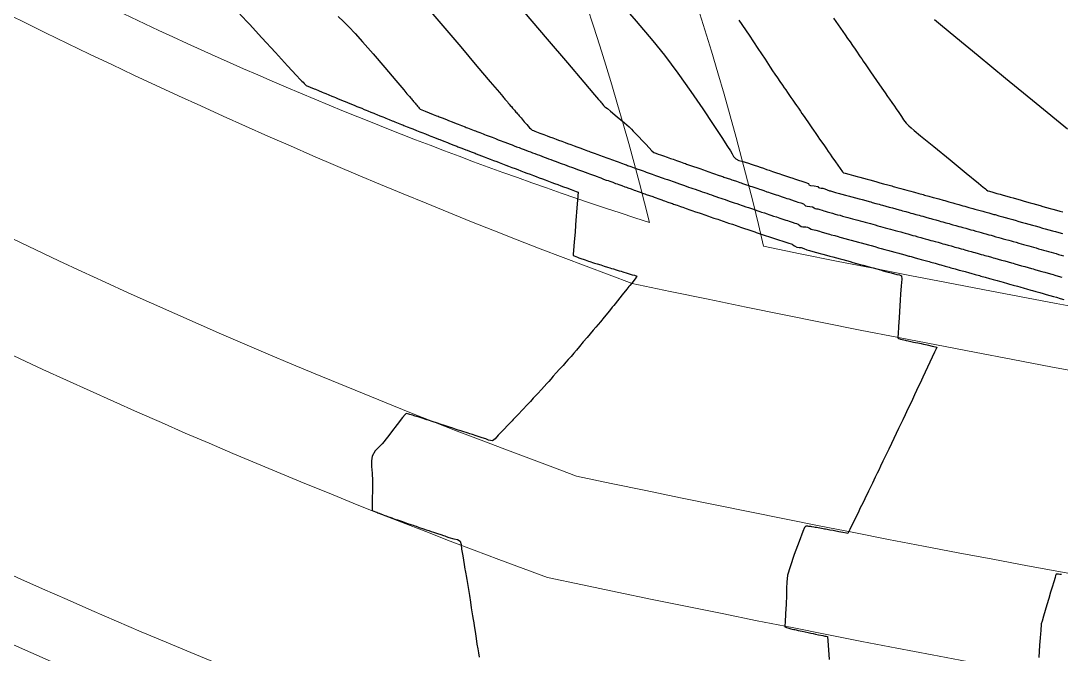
# Model space of a CAD drawing. Header units: millimetres. Extents: x 340454 to 342791, y 6993867 to 6995092.
# Drawn here: x 341293.24 to 341342.68, y 6994434.38 to 6994464.47 of the extents above; entities that cross this region are included whole.
import ezdxf

# ---------------------------------------------------------------- set-up
doc = ezdxf.new("R2010")
doc.units = ezdxf.units.MM
doc.header["$LTSCALE"] = 10
for name, color, linetype in [('T-HM-CURVA_INTERMEDIARIA', 45, 'Continuous'), ('T-HM-CURVA_MESTRA', 20, 'Continuous'), ('URB-Calçadas', 2, 'Continuous'), ('URB-Quadras', 3, 'Continuous')]:
    doc.layers.add(name, color=color, linetype=linetype)

msp = doc.modelspace()

# ---------------------------------------------------------------- linework, layer by layer
at = {"layer": 'T-HM-CURVA_INTERMEDIARIA', "color": 45, "linetype": 'Continuous', "lineweight": -3, "flags": 128}
for points, elevation in [([(341321.498, 6994465.595), (341322.475, 6994464.457), (341323.27, 6994463.515), (341323.821, 6994462.834), (341324.462, 6994461.984), (341325.079, 6994461.119), (341325.649, 6994460.29), (341326.147, 6994459.545), (341326.548, 6994458.931), (341326.826, 6994458.498), (341326.958, 6994458.294), (341327.045, 6994458.146), (341327.111, 6994458.025), (341327.224, 6994457.911), (341327.366, 6994457.833), (341327.503, 6994457.8), (341327.668, 6994457.758), (341327.822, 6994457.706), (341327.944, 6994457.664), (341328.097, 6994457.612), (341328.251, 6994457.56), (341328.373, 6994457.518), (341328.526, 6994457.466), (341328.68, 6994457.414), (341328.802, 6994457.373), (341328.956, 6994457.321), (341329.151, 6994457.256), (341329.315, 6994457.2), (341329.386, 6994457.177), (341329.436, 6994457.16), (341329.625, 6994457.097), (341329.816, 6994457.033), (341329.875, 6994457.013), (341330.06, 6994456.952), (341330.247, 6994456.89), (341330.314, 6994456.867), (341330.497, 6994456.808), (341330.677, 6994456.747), (341330.684, 6994456.681), (341330.759, 6994456.656), (341330.935, 6994456.631), (341331.108, 6994456.605), (341331.146, 6994456.552), (341331.194, 6994456.53), (341331.272, 6994456.524), (341331.358, 6994456.517), (341331.407, 6994456.504), (341331.455, 6994456.49), (341331.561, 6994456.446), (341331.667, 6994456.402), (341331.719, 6994456.387), (341331.77, 6994456.373), (341331.954, 6994456.323), (341332.141, 6994456.273), (341332.197, 6994456.257), (341332.254, 6994456.242), (341332.433, 6994456.193), (341332.614, 6994456.143), (341332.675, 6994456.127), (341332.736, 6994456.11), (341332.911, 6994456.062), (341333.087, 6994456.014), (341333.153, 6994455.996), (341333.219, 6994455.978), (341333.389, 6994455.931), (341333.561, 6994455.884), (341333.631, 6994455.865), (341333.701, 6994455.846), (341333.866, 6994455.8), (341334.034, 6994455.754), (341334.109, 6994455.734), (341334.183, 6994455.713), (341334.344, 6994455.669), (341334.508, 6994455.624), (341334.586, 6994455.602), (341334.665, 6994455.581), (341334.822, 6994455.537), (341334.981, 6994455.494), (341335.062, 6994455.471), (341335.144, 6994455.449), (341335.298, 6994455.406), (341335.454, 6994455.363), (341335.538, 6994455.34), (341335.622, 6994455.317), (341335.774, 6994455.275), (341335.928, 6994455.232), (341336.014, 6994455.208), (341336.101, 6994455.184), (341336.25, 6994455.143), (341336.401, 6994455.101), (341336.49, 6994455.077), (341336.579, 6994455.052), (341336.726, 6994455.011), (341336.874, 6994454.97), (341336.966, 6994454.945), (341337.057, 6994454.919), (341337.201, 6994454.879), (341337.348, 6994454.838), (341337.441, 6994454.812), (341337.535, 6994454.786), (341337.677, 6994454.747), (341337.821, 6994454.707), (341337.917, 6994454.68), (341338.013, 6994454.653), (341338.153, 6994454.614), (341338.295, 6994454.575), (341338.393, 6994454.547), (341338.491, 6994454.52), (341338.629, 6994454.481), (341338.768, 6994454.443), (341338.869, 6994454.414), (341338.97, 6994454.386), (341339.104, 6994454.349), (341339.241, 6994454.31), (341339.345, 6994454.281), (341339.448, 6994454.252), (341339.58, 6994454.215), (341339.715, 6994454.178), (341339.82, 6994454.148), (341339.926, 6994454.118), (341340.056, 6994454.082), (341340.188, 6994454.045), (341340.296, 6994454.014), (341340.404, 6994453.984), (341340.532, 6994453.948), (341340.662, 6994453.912), (341340.772, 6994453.881), (341340.882, 6994453.85), (341341.008, 6994453.814), (341341.135, 6994453.778), (341341.248, 6994453.747), (341341.36, 6994453.715), (341341.483, 6994453.68), (341341.608, 6994453.645), (341341.724, 6994453.612), (341341.839, 6994453.58), (341341.959, 6994453.546), (341342.082, 6994453.511), (341342.199, 6994453.478), (341342.317, 6994453.445), (341342.435, 6994453.411), (341342.555, 6994453.377), (341342.676, 6994453.343), (341342.795, 6994453.309)], 694), ([(341312.439, 6994465.236), (341313.295, 6994464.234), (341314.143, 6994463.238), (341314.916, 6994462.325), (341315.551, 6994461.575), (341315.981, 6994461.065), (341316.141, 6994460.875), (341316.176, 6994460.834), (341316.207, 6994460.798), (341316.243, 6994460.757), (341316.28, 6994460.714), (341316.319, 6994460.668), (341316.361, 6994460.62), (341316.404, 6994460.568), (341316.451, 6994460.514), (341316.5, 6994460.456), (341316.553, 6994460.395), (341316.61, 6994460.329), (341316.671, 6994460.258), (341316.703, 6994460.22), (341316.737, 6994460.181), (341316.772, 6994460.14), (341316.808, 6994460.098), (341316.846, 6994460.054), (341316.885, 6994460.008), (341316.927, 6994459.959), (341316.97, 6994459.909), (341317.016, 6994459.856), (341317.063, 6994459.8), (341317.113, 6994459.742), (341317.167, 6994459.68), (341317.222, 6994459.615), (341317.281, 6994459.546), (341317.346, 6994459.469), (341317.41, 6994459.395), (341317.474, 6994459.334), (341317.535, 6994459.283), (341317.602, 6994459.255), (341317.67, 6994459.232), (341317.75, 6994459.201), (341317.908, 6994459.142), (341318.097, 6994459.071), (341318.25, 6994459.013), (341318.372, 6994458.967), (341318.525, 6994458.91), (341318.678, 6994458.853), (341318.799, 6994458.807), (341318.953, 6994458.75), (341319.106, 6994458.693), (341319.227, 6994458.648), (341319.381, 6994458.591), (341319.534, 6994458.534), (341319.656, 6994458.489), (341319.809, 6994458.433), (341320.004, 6994458.361), (341320.167, 6994458.301), (341320.238, 6994458.275), (341320.296, 6994458.253), (341320.48, 6994458.186), (341320.667, 6994458.117), (341320.742, 6994458.09), (341320.917, 6994458.026), (341321.096, 6994457.961), (341321.187, 6994457.927), (341321.355, 6994457.867), (341321.525, 6994457.804), (341321.579, 6994457.785), (341321.632, 6994457.766), (341321.792, 6994457.708), (341321.955, 6994457.649), (341322.016, 6994457.627), (341322.076, 6994457.606), (341322.229, 6994457.55), (341322.385, 6994457.494), (341322.452, 6994457.47), (341322.519, 6994457.446), (341322.666, 6994457.394), (341322.816, 6994457.34), (341322.889, 6994457.314), (341322.963, 6994457.287), (341323.103, 6994457.237), (341323.247, 6994457.186), (341323.326, 6994457.158), (341323.405, 6994457.13), (341323.539, 6994457.082), (341323.678, 6994457.033), (341323.763, 6994457.003), (341323.849, 6994456.972), (341323.977, 6994456.927), (341324.109, 6994456.88), (341324.201, 6994456.848), (341324.293, 6994456.816), (341324.414, 6994456.773), (341324.541, 6994456.729), (341324.638, 6994456.694), (341324.736, 6994456.66), (341324.852, 6994456.62), (341324.973, 6994456.577), (341325.076, 6994456.541), (341325.179, 6994456.506), (341325.29, 6994456.467), (341325.405, 6994456.427), (341325.513, 6994456.389), (341325.622, 6994456.352), (341325.73, 6994456.314), (341325.838, 6994456.277), (341325.953, 6994456.237), (341326.064, 6994456.199), (341326.167, 6994456.163), (341326.271, 6994456.127), (341326.389, 6994456.086), (341326.505, 6994456.047), (341326.604, 6994456.012), (341326.704, 6994455.978), (341326.826, 6994455.937), (341326.945, 6994455.896), (341327.041, 6994455.863), (341327.137, 6994455.83), (341327.263, 6994455.787), (341327.385, 6994455.746), (341327.478, 6994455.714), (341327.571, 6994455.682), (341327.7, 6994455.639), (341327.826, 6994455.596), (341327.915, 6994455.566), (341328.005, 6994455.535), (341328.137, 6994455.491), (341328.266, 6994455.448), (341328.353, 6994455.418), (341328.44, 6994455.389), (341328.574, 6994455.344), (341328.707, 6994455.3), (341328.791, 6994455.271), (341328.875, 6994455.243), (341329.012, 6994455.197), (341329.148, 6994455.152), (341329.229, 6994455.125), (341329.31, 6994455.098), (341329.45, 6994455.052), (341329.589, 6994455.006), (341329.667, 6994454.98), (341329.745, 6994454.954), (341329.888, 6994454.906), (341330.03, 6994454.86), (341330.106, 6994454.837), (341330.181, 6994454.81), (341330.253, 6994454.752), (341330.323, 6994454.699), (341330.398, 6994454.69), (341330.474, 6994454.687), (341330.546, 6994454.679), (341330.617, 6994454.666), (341330.715, 6994454.615), (341330.798, 6994454.57), (341330.863, 6994454.565), (341331.024, 6994454.521), (341331.189, 6994454.476), (341331.272, 6994454.441), (341331.431, 6994454.397), (341331.604, 6994454.351), (341331.675, 6994454.331), (341331.747, 6994454.312), (341331.916, 6994454.265), (341332.084, 6994454.22), (341332.153, 6994454.201), (341332.221, 6994454.182), (341332.394, 6994454.135), (341332.565, 6994454.088), (341332.63, 6994454.07), (341332.696, 6994454.052), (341332.871, 6994454.005), (341333.045, 6994453.957), (341333.108, 6994453.94), (341333.17, 6994453.923), (341333.349, 6994453.874), (341333.525, 6994453.825), (341333.585, 6994453.809), (341333.645, 6994453.792), (341333.826, 6994453.743), (341334.005, 6994453.693), (341334.062, 6994453.678), (341334.12, 6994453.662), (341334.303, 6994453.612), (341334.485, 6994453.561), (341334.54, 6994453.546), (341334.594, 6994453.531), (341334.779, 6994453.48), (341334.964, 6994453.429), (341335.016, 6994453.415), (341335.069, 6994453.401), (341335.256, 6994453.349), (341335.443, 6994453.297), (341335.493, 6994453.283), (341335.543, 6994453.27), (341335.733, 6994453.217), (341335.921, 6994453.165), (341336.018, 6994453.138), (341336.209, 6994453.085), (341336.4, 6994453.032), (341336.492, 6994453.007), (341336.686, 6994452.953), (341336.879, 6994452.9), (341336.967, 6994452.875), (341337.162, 6994452.821), (341337.357, 6994452.766), (341337.441, 6994452.743), (341337.639, 6994452.688), (341337.836, 6994452.633), (341337.916, 6994452.611), (341338.116, 6994452.555), (341338.315, 6994452.5), (341338.39, 6994452.479), (341338.592, 6994452.422), (341338.794, 6994452.366), (341338.865, 6994452.346), (341339.069, 6994452.289), (341339.273, 6994452.232), (341339.339, 6994452.213), (341339.448, 6994452.183), (341339.643, 6994452.128), (341339.751, 6994452.098), (341339.814, 6994452.08), (341339.923, 6994452.049), (341340.121, 6994451.994), (341340.23, 6994451.963), (341340.288, 6994451.947), (341340.399, 6994451.916), (341340.599, 6994451.859), (341340.709, 6994451.828), (341340.763, 6994451.813), (341340.874, 6994451.782), (341341.077, 6994451.725), (341341.188, 6994451.693), (341341.237, 6994451.68), (341341.308, 6994451.66), (341341.472, 6994451.613), (341341.667, 6994451.558), (341341.829, 6994451.513), (341341.97, 6994451.473), (341342.146, 6994451.423), (341342.318, 6994451.374), (341342.454, 6994451.336), (341342.625, 6994451.287), (341342.797, 6994451.239)], 692), ([(341308.319, 6994464.683), (341308.573, 6994464.44), (341308.825, 6994464.195), (341309.137, 6994463.871), (341309.486, 6994463.479), (341309.986, 6994462.899), (341310.542, 6994462.248), (341311.058, 6994461.64), (341311.44, 6994461.189), (341311.59, 6994461.011), (341311.647, 6994460.944), (341311.706, 6994460.875), (341311.769, 6994460.802), (341311.801, 6994460.764), (341311.835, 6994460.725), (341311.869, 6994460.686), (341311.904, 6994460.645), (341311.94, 6994460.603), (341311.977, 6994460.56), (341312.015, 6994460.515), (341312.054, 6994460.47), (341312.094, 6994460.423), (341312.136, 6994460.374), (341312.177, 6994460.322), (341312.223, 6994460.273), (341312.299, 6994460.239), (341312.456, 6994460.178), (341312.645, 6994460.104), (341312.838, 6994460.028), (341313, 6994459.964), (341313.071, 6994459.936), (341313.123, 6994459.915), (341313.309, 6994459.842), (341313.498, 6994459.768), (341313.572, 6994459.739), (341313.746, 6994459.67), (341313.925, 6994459.6), (341313.972, 6994459.582), (341314.019, 6994459.564), (341314.183, 6994459.499), (341314.352, 6994459.434), (341314.408, 6994459.412), (341314.465, 6994459.39), (341314.62, 6994459.33), (341314.779, 6994459.268), (341314.845, 6994459.242), (341314.91, 6994459.217), (341315.056, 6994459.161), (341315.207, 6994459.102), (341315.28, 6994459.074), (341315.353, 6994459.046), (341315.492, 6994458.993), (341315.635, 6994458.937), (341315.716, 6994458.906), (341315.796, 6994458.876), (341315.927, 6994458.825), (341316.064, 6994458.773), (341316.151, 6994458.74), (341316.238, 6994458.707), (341316.363, 6994458.659), (341316.493, 6994458.609), (341316.586, 6994458.574), (341316.679, 6994458.538), (341316.798, 6994458.493), (341316.922, 6994458.446), (341317.021, 6994458.409), (341317.12, 6994458.371), (341317.233, 6994458.328), (341317.351, 6994458.284), (341317.455, 6994458.245), (341317.56, 6994458.205), (341317.669, 6994458.164), (341317.78, 6994458.122), (341317.888, 6994458.082), (341317.995, 6994458.042), (341318.103, 6994458.001), (341318.21, 6994457.961), (341318.322, 6994457.919), (341318.431, 6994457.878), (341318.536, 6994457.839), (341318.641, 6994457.8), (341318.755, 6994457.758), (341318.868, 6994457.716), (341318.969, 6994457.678), (341319.071, 6994457.64), (341319.189, 6994457.597), (341319.304, 6994457.554), (341319.403, 6994457.518), (341319.502, 6994457.481), (341319.623, 6994457.437), (341319.741, 6994457.393), (341319.837, 6994457.358), (341319.933, 6994457.322), (341320.058, 6994457.276), (341320.18, 6994457.232), (341320.272, 6994457.198), (341320.364, 6994457.164), (341320.495, 6994457.116), (341320.622, 6994457.07), (341320.709, 6994457.038), (341320.796, 6994457.007), (341320.932, 6994456.957), (341321.064, 6994456.909), (341321.146, 6994456.88), (341321.228, 6994456.85), (341321.368, 6994456.799), (341321.505, 6994456.75), (341321.583, 6994456.722), (341321.66, 6994456.693), (341321.805, 6994456.642), (341321.946, 6994456.591), (341322.019, 6994456.564), (341322.093, 6994456.538), (341322.241, 6994456.485), (341322.387, 6994456.432), (341322.456, 6994456.408), (341322.526, 6994456.383), (341322.678, 6994456.329), (341322.828, 6994456.275), (341322.893, 6994456.252), (341322.959, 6994456.228), (341323.115, 6994456.173), (341323.269, 6994456.118), (341323.331, 6994456.096), (341323.392, 6994456.074), (341323.552, 6994456.018), (341323.71, 6994455.962), (341323.768, 6994455.942), (341323.826, 6994455.921), (341323.99, 6994455.864), (341324.151, 6994455.807), (341324.206, 6994455.788), (341324.26, 6994455.769), (341324.427, 6994455.71), (341324.593, 6994455.652), (341324.644, 6994455.635), (341324.695, 6994455.617), (341324.865, 6994455.557), (341325.034, 6994455.499), (341325.082, 6994455.482), (341325.13, 6994455.465), (341325.303, 6994455.405), (341325.475, 6994455.346), (341325.565, 6994455.315), (341325.741, 6994455.254), (341325.916, 6994455.193), (341326, 6994455.164), (341326.179, 6994455.103), (341326.357, 6994455.042), (341326.436, 6994455.015), (341326.617, 6994454.953), (341326.798, 6994454.891), (341326.872, 6994454.866), (341327.055, 6994454.804), (341327.238, 6994454.741), (341327.308, 6994454.718), (341327.494, 6994454.655), (341327.679, 6994454.592), (341327.745, 6994454.57), (341327.933, 6994454.507), (341328.12, 6994454.444), (341328.182, 6994454.423), (341328.372, 6994454.359), (341328.562, 6994454.296), (341328.619, 6994454.276), (341328.812, 6994454.212), (341329.004, 6994454.148), (341329.057, 6994454.131), (341329.251, 6994454.066), (341329.445, 6994454.002), (341329.494, 6994453.985), (341329.691, 6994453.921), (341329.888, 6994453.856), (341329.934, 6994453.833), (341330.011, 6994453.781), (341330.125, 6994453.719), (341330.227, 6994453.709), (341330.331, 6994453.703), (341330.446, 6994453.655), (341330.6, 6994453.59), (341330.721, 6994453.554), (341330.872, 6994453.516), (341331.056, 6994453.469), (341331.22, 6994453.423), (341331.353, 6994453.386), (341331.52, 6994453.339), (341331.689, 6994453.293), (341331.827, 6994453.256), (341332, 6994453.209), (341332.171, 6994453.162), (341332.307, 6994453.125), (341332.479, 6994453.078), (341332.65, 6994453.031), (341332.786, 6994452.994), (341332.958, 6994452.947), (341333.129, 6994452.9), (341333.266, 6994452.862), (341333.437, 6994452.815), (341333.608, 6994452.768), (341333.745, 6994452.731), (341333.916, 6994452.684), (341334.087, 6994452.637), (341334.224, 6994452.599), (341334.395, 6994452.552), (341334.598, 6994452.496), (341334.766, 6994452.45), (341334.874, 6994452.42), (341335, 6994452.399), (341335.098, 6994452.358), (341335.103, 6994452.198), (341335.075, 6994451.875), (341335.043, 6994451.488), (341335.026, 6994451.206), (341335.009, 6994450.932), (341334.992, 6994450.655), (341334.974, 6994450.364), (341334.948, 6994449.952), (341334.926, 6994449.606), (341334.916, 6994449.459), (341334.912, 6994449.403), (341334.969, 6994449.377), (341335.046, 6994449.351), (341335.122, 6994449.33), (341335.197, 6994449.311), (341335.266, 6994449.294), (341335.319, 6994449.282), (341335.411, 6994449.262), (341335.537, 6994449.236), (341335.662, 6994449.209), (341335.749, 6994449.191), (341335.865, 6994449.166), (341336.019, 6994449.134), (341336.138, 6994449.109), (341336.231, 6994449.089), (341336.303, 6994449.074), (341336.375, 6994449.059), (341336.553, 6994449.021), (341336.714, 6994448.988), (341336.777, 6994448.974), (341336.736, 6994448.884), (341336.664, 6994448.732), (341336.55, 6994448.487), (341336.332, 6994448.02), (341336.107, 6994447.54), (341335.974, 6994447.256), (341335.89, 6994447.078), (341335.806, 6994446.901), (341335.71, 6994446.696), (341335.559, 6994446.377), (341335.396, 6994446.032), (341335.263, 6994445.752), (341335.152, 6994445.517), (341335.063, 6994445.331), (341334.951, 6994445.096), (341334.843, 6994444.872), (341334.729, 6994444.635), (341334.609, 6994444.385), (341334.483, 6994444.122), (341334.333, 6994443.807), (341334.21, 6994443.551), (341334.099, 6994443.317), (341334.007, 6994443.127), (341333.935, 6994442.977), (341333.843, 6994442.787), (341333.708, 6994442.508), (341333.518, 6994442.118), (341333.343, 6994441.756), (341333.249, 6994441.562), (341333.191, 6994441.444), (341333.134, 6994441.326), (341333.025, 6994441.103), (341332.824, 6994440.693), (341332.631, 6994440.299), (341332.543, 6994440.121), (341332.482, 6994440.132), (341332.306, 6994440.164), (341332.114, 6994440.199), (341332.042, 6994440.212), (341331.97, 6994440.225), (341331.838, 6994440.249), (341331.685, 6994440.277), (341331.566, 6994440.299), (341331.48, 6994440.314), (341331.428, 6994440.324), (341331.376, 6994440.333), (341331.214, 6994440.363), (341331.058, 6994440.392), (341330.989, 6994440.404), (341330.931, 6994440.414), (341330.836, 6994440.429), (341330.78, 6994440.438), (341330.687, 6994440.45), (341330.635, 6994440.456), (341330.539, 6994440.463), (341330.481, 6994440.406), (341330.404, 6994440.208), (341330.222, 6994439.727), (341329.997, 6994439.117), (341329.796, 6994438.536), (341329.681, 6994438.139), (341329.635, 6994437.795), (341329.633, 6994437.514), (341329.628, 6994437.162), (341329.606, 6994436.757), (341329.582, 6994436.289), (341329.561, 6994435.901), (341329.553, 6994435.738), (341329.552, 6994435.679), (341329.621, 6994435.65), (341329.695, 6994435.627), (341329.778, 6994435.605), (341329.836, 6994435.59), (341329.901, 6994435.574), (341329.98, 6994435.555), (341330.029, 6994435.545), (341330.081, 6994435.533), (341330.179, 6994435.512), (341330.364, 6994435.473), (341330.516, 6994435.44), (341330.659, 6994435.41), (341330.782, 6994435.384), (341330.894, 6994435.36), (341331.006, 6994435.336), (341331.152, 6994435.305), (341331.352, 6994435.263), (341331.455, 6994435.241), (341331.518, 6994435.228), (341331.579, 6994435.215), (341331.593, 6994435.017), (341331.624, 6994434.579), (341331.655, 6994434.123)], 691), ([(341317.164, 6994464.88), (341318.253, 6994463.604), (341319.218, 6994462.472), (341319.992, 6994461.564), (341320.505, 6994460.96), (341320.692, 6994460.74), (341320.725, 6994460.702), (341320.766, 6994460.654), (341320.804, 6994460.61), (341320.851, 6994460.555), (341320.89, 6994460.509), (341320.937, 6994460.455), (341320.995, 6994460.387), (341321.04, 6994460.347), (341321.114, 6994460.304), (341321.259, 6994460.185), (341321.58, 6994459.917), (341321.927, 6994459.625), (341322.148, 6994459.433), (341322.261, 6994459.323), (341322.347, 6994459.231), (341322.456, 6994459.116), (341322.606, 6994458.963), (341322.772, 6994458.792), (341322.942, 6994458.617), (341323.1, 6994458.445), (341323.23, 6994458.303), (341323.316, 6994458.222), (341323.422, 6994458.178), (341323.534, 6994458.144), (341323.633, 6994458.109), (341323.782, 6994458.056), (341323.963, 6994457.991), (341324.116, 6994457.937), (341324.238, 6994457.894), (341324.392, 6994457.84), (341324.587, 6994457.771), (341324.75, 6994457.713), (341324.821, 6994457.688), (341324.88, 6994457.668), (341325.064, 6994457.603), (341325.251, 6994457.538), (341325.324, 6994457.512), (341325.501, 6994457.451), (341325.68, 6994457.388), (341325.768, 6994457.358), (341325.938, 6994457.299), (341326.111, 6994457.239), (341326.161, 6994457.221), (341326.212, 6994457.204), (341326.375, 6994457.147), (341326.541, 6994457.09), (341326.597, 6994457.071), (341326.653, 6994457.051), (341326.811, 6994456.997), (341326.972, 6994456.942), (341327.032, 6994456.921), (341327.093, 6994456.9), (341327.247, 6994456.848), (341327.403, 6994456.794), (341327.468, 6994456.772), (341327.532, 6994456.75), (341327.682, 6994456.699), (341327.834, 6994456.647), (341327.903, 6994456.624), (341327.972, 6994456.601), (341328.118, 6994456.551), (341328.266, 6994456.501), (341328.339, 6994456.476), (341328.412, 6994456.452), (341328.554, 6994456.404), (341328.698, 6994456.355), (341328.775, 6994456.329), (341328.852, 6994456.304), (341328.99, 6994456.257), (341329.13, 6994456.21), (341329.211, 6994456.183), (341329.292, 6994456.156), (341329.426, 6994456.111), (341329.563, 6994456.066), (341329.647, 6994456.038), (341329.732, 6994456.01), (341329.863, 6994455.966), (341329.996, 6994455.922), (341330.084, 6994455.893), (341330.172, 6994455.863), (341330.309, 6994455.82), (341330.429, 6994455.778), (341330.479, 6994455.726), (341330.522, 6994455.679), (341330.616, 6994455.672), (341330.733, 6994455.657), (341330.863, 6994455.636), (341330.935, 6994455.591), (341330.996, 6994455.55), (341331.053, 6994455.545), (341331.11, 6994455.541), (341331.211, 6994455.515), (341331.322, 6994455.483), (341331.396, 6994455.452), (341331.47, 6994455.421), (341331.566, 6994455.394), (341331.687, 6994455.362), (341331.814, 6994455.328), (341331.944, 6994455.292), (341332.056, 6994455.261), (341332.169, 6994455.231), (341332.291, 6994455.197), (341332.418, 6994455.163), (341332.534, 6994455.131), (341332.651, 6994455.099), (341332.769, 6994455.067), (341332.892, 6994455.033), (341333.013, 6994455), (341333.132, 6994454.967), (341333.249, 6994454.935), (341333.366, 6994454.903), (341333.491, 6994454.869), (341333.613, 6994454.835), (341333.726, 6994454.804), (341333.84, 6994454.773), (341333.969, 6994454.738), (341334.094, 6994454.703), (341334.204, 6994454.673), (341334.314, 6994454.643), (341334.446, 6994454.607), (341334.575, 6994454.571), (341334.681, 6994454.542), (341334.787, 6994454.513), (341334.922, 6994454.476), (341335.054, 6994454.439), (341335.158, 6994454.41), (341335.261, 6994454.382), (341335.398, 6994454.344), (341335.532, 6994454.307), (341335.634, 6994454.279), (341335.735, 6994454.251), (341335.874, 6994454.213), (341336.011, 6994454.175), (341336.11, 6994454.147), (341336.209, 6994454.12), (341336.35, 6994454.081), (341336.489, 6994454.042), (341336.586, 6994454.015), (341336.683, 6994453.988), (341336.826, 6994453.949), (341336.968, 6994453.909), (341337.062, 6994453.883), (341337.157, 6994453.857), (341337.303, 6994453.816), (341337.446, 6994453.776), (341337.539, 6994453.751), (341337.631, 6994453.725), (341337.779, 6994453.684), (341337.925, 6994453.643), (341338.015, 6994453.618), (341338.105, 6994453.593), (341338.255, 6994453.551), (341338.403, 6994453.51), (341338.491, 6994453.485), (341338.579, 6994453.461), (341338.731, 6994453.418), (341338.882, 6994453.376), (341338.967, 6994453.352), (341339.053, 6994453.328), (341339.207, 6994453.285), (341339.36, 6994453.242), (341339.444, 6994453.219), (341339.527, 6994453.195), (341339.684, 6994453.151), (341339.839, 6994453.108), (341339.92, 6994453.085), (341340.001, 6994453.062), (341340.16, 6994453.018), (341340.317, 6994452.974), (341340.396, 6994452.951), (341340.475, 6994452.929), (341340.636, 6994452.884), (341340.796, 6994452.839), (341340.872, 6994452.817), (341340.949, 6994452.796), (341341.112, 6994452.75), (341341.274, 6994452.704), (341341.349, 6994452.683), (341341.423, 6994452.662), (341341.589, 6994452.615), (341341.753, 6994452.569), (341341.825, 6994452.549), (341341.897, 6994452.528), (341342.065, 6994452.481), (341342.231, 6994452.434), (341342.301, 6994452.414), (341342.371, 6994452.394), (341342.541, 6994452.346), (341342.71, 6994452.298)], 693), ([(341331.861, 6994464.602), (341331.969, 6994464.447), (341332.077, 6994464.29), (341332.188, 6994464.13), (341332.299, 6994463.968), (341332.413, 6994463.804), (341332.528, 6994463.638), (341332.645, 6994463.468), (341332.763, 6994463.297), (341332.883, 6994463.123), (341332.983, 6994462.979), (341333.066, 6994462.858), (341333.129, 6994462.767), (341333.203, 6994462.661), (341333.276, 6994462.554), (341333.39, 6994462.389), (341333.625, 6994462.05), (341333.906, 6994461.643), (341334.162, 6994461.273), (341334.319, 6994461.045), (341334.432, 6994460.881), (341334.522, 6994460.751), (341334.635, 6994460.587), (341334.751, 6994460.421), (341334.845, 6994460.284), (341334.964, 6994460.112), (341335.084, 6994459.928), (341335.183, 6994459.775), (341335.306, 6994459.617), (341335.434, 6994459.481), (341335.547, 6994459.384), (341335.691, 6994459.263), (341335.995, 6994459.012), (341336.62, 6994458.499), (341337.398, 6994457.863), (341338.162, 6994457.239), (341338.744, 6994456.764), (341338.976, 6994456.574), (341339.023, 6994456.536), (341339.075, 6994456.493), (341339.133, 6994456.446), (341339.195, 6994456.395), (341339.267, 6994456.374), (341339.427, 6994456.328), (341339.618, 6994456.274), (341339.778, 6994456.23), (341339.917, 6994456.191), (341340.091, 6994456.142), (341340.26, 6994456.094), (341340.394, 6994456.057), (341340.563, 6994456.009), (341340.732, 6994455.962), (341340.866, 6994455.924), (341341.035, 6994455.876), (341341.204, 6994455.829), (341341.338, 6994455.791), (341341.507, 6994455.743), (341341.676, 6994455.696), (341341.811, 6994455.658), (341341.98, 6994455.61), (341342.149, 6994455.562), (341342.283, 6994455.524), (341342.452, 6994455.477), (341342.621, 6994455.429), (341342.755, 6994455.391)], 696), ([(341336.652, 6994464.53), (341336.94, 6994464.292), (341337.666, 6994463.697), (341338.732, 6994462.824), (341340.039, 6994461.754), (341341.49, 6994460.567), (341342.986, 6994459.342)], 697), ([(341342.69, 6994438.161), (341342.609, 6994438.171), (341342.545, 6994438.176), (341342.494, 6994438.179), (341342.441, 6994438.175), (341342.413, 6994438.119), (341342.386, 6994438.027), (341342.323, 6994437.815), (341342.249, 6994437.563), (341342.179, 6994437.326), (341342.089, 6994437.025), (341341.998, 6994436.717), (341341.922, 6994436.461), (341341.838, 6994436.184), (341341.768, 6994435.955), (341341.733, 6994435.824), (341341.721, 6994435.713), (341341.715, 6994435.601), (341341.708, 6994435.5), (341341.696, 6994435.347), (341341.682, 6994435.162), (341341.655, 6994434.811), (341341.61, 6994434.228)], 692)]:
    msp.add_lwpolyline(points, dxfattribs=dict(at, elevation=elevation))
at = {"layer": 'T-HM-CURVA_MESTRA', "color": 20, "linetype": 'Continuous', "lineweight": -3, "flags": 128}
for points, elevation in [([(341303.651, 6994464.795), (341304.104, 6994464.308), (341304.699, 6994463.662), (341305.338, 6994462.967), (341305.919, 6994462.332), (341306.344, 6994461.868), (341306.512, 6994461.685), (341306.557, 6994461.643), (341306.602, 6994461.602), (341306.657, 6994461.551), (341306.713, 6994461.499), (341306.757, 6994461.45), (341306.803, 6994461.404), (341306.994, 6994461.322), (341307.175, 6994461.248), (341307.238, 6994461.221), (341307.386, 6994461.16), (341307.561, 6994461.087), (341307.646, 6994461.052), (341307.731, 6994461.017), (341307.878, 6994460.956), (341308.026, 6994460.894), (341308.114, 6994460.858), (341308.201, 6994460.822), (341308.32, 6994460.773), (341308.452, 6994460.719), (341308.557, 6994460.676), (341308.661, 6994460.633), (341308.768, 6994460.589), (341308.879, 6994460.544), (341309.003, 6994460.493), (341309.115, 6994460.447), (341309.21, 6994460.408), (341309.305, 6994460.369), (341309.439, 6994460.315), (341309.564, 6994460.264), (341309.648, 6994460.23), (341309.732, 6994460.196), (341309.874, 6994460.138), (341310.009, 6994460.083), (341310.084, 6994460.053), (341310.159, 6994460.022), (341310.308, 6994459.962), (341310.452, 6994459.904), (341310.519, 6994459.877), (341310.586, 6994459.85), (341310.742, 6994459.787), (341310.893, 6994459.726), (341310.954, 6994459.702), (341311.014, 6994459.678), (341311.175, 6994459.613), (341311.333, 6994459.55), (341311.388, 6994459.528), (341311.442, 6994459.507), (341311.608, 6994459.44), (341311.772, 6994459.375), (341311.821, 6994459.356), (341311.87, 6994459.336), (341312.041, 6994459.268), (341312.21, 6994459.201), (341312.299, 6994459.166), (341312.474, 6994459.097), (341312.647, 6994459.028), (341312.727, 6994458.997), (341312.906, 6994458.926), (341313.084, 6994458.856), (341313.157, 6994458.828), (341313.339, 6994458.756), (341313.52, 6994458.685), (341313.586, 6994458.66), (341313.772, 6994458.587), (341313.957, 6994458.515), (341314.016, 6994458.492), (341314.204, 6994458.419), (341314.393, 6994458.346), (341314.446, 6994458.325), (341314.637, 6994458.251), (341314.829, 6994458.177), (341314.876, 6994458.159), (341315.007, 6994458.108), (341315.264, 6994458.009), (341315.411, 6994457.953), (341315.54, 6994457.903), (341315.7, 6994457.842), (341315.856, 6994457.782), (341315.98, 6994457.735), (341316.136, 6994457.676), (341316.292, 6994457.616), (341316.416, 6994457.569), (341316.572, 6994457.51), (341316.728, 6994457.451), (341316.852, 6994457.404), (341317.008, 6994457.345), (341317.164, 6994457.286), (341317.288, 6994457.24), (341317.444, 6994457.181), (341317.6, 6994457.122), (341317.724, 6994457.076), (341317.88, 6994457.018), (341318.036, 6994456.959), (341318.16, 6994456.913), (341318.316, 6994456.855), (341318.473, 6994456.797), (341318.597, 6994456.751), (341318.753, 6994456.693), (341318.909, 6994456.635), (341319.034, 6994456.589), (341319.19, 6994456.531), (341319.387, 6994456.459), (341319.551, 6994456.398), (341319.627, 6994456.37), (341319.679, 6994456.354), (341319.725, 6994456.334), (341319.713, 6994456.152), (341319.681, 6994455.769), (341319.651, 6994455.404), (341319.634, 6994455.176), (341319.621, 6994454.994), (341319.604, 6994454.766), (341319.577, 6994454.432), (341319.541, 6994453.972), (341319.508, 6994453.564), (341319.494, 6994453.386), (341319.489, 6994453.33), (341319.539, 6994453.303), (341319.615, 6994453.271), (341319.7, 6994453.238), (341319.759, 6994453.216), (341319.846, 6994453.184), (341319.906, 6994453.164), (341319.961, 6994453.145), (341320.013, 6994453.127), (341320.063, 6994453.11), (341320.133, 6994453.086), (341320.219, 6994453.058), (341320.273, 6994453.041), (341320.331, 6994453.022), (341320.41, 6994452.996), (341320.509, 6994452.965), (341320.622, 6994452.929), (341320.805, 6994452.871), (341320.956, 6994452.823), (341321.113, 6994452.773), (341321.226, 6994452.738), (341321.315, 6994452.71), (341321.404, 6994452.682), (341321.538, 6994452.64), (341321.673, 6994452.598), (341321.762, 6994452.57), (341321.852, 6994452.542), (341322.061, 6994452.477), (341322.24, 6994452.422), (341322.3, 6994452.403), (341322.407, 6994452.383), (341322.519, 6994452.336), (341322.437, 6994452.207), (341322.271, 6994452.006), (341322.178, 6994451.899), (341322.134, 6994451.845), (341322.035, 6994451.722), (341321.819, 6994451.451), (341321.597, 6994451.173), (341321.481, 6994451.028), (341321.415, 6994450.948), (341321.349, 6994450.869), (341321.208, 6994450.695), (341320.964, 6994450.396), (341320.783, 6994450.175), (341320.675, 6994450.047), (341320.566, 6994449.92), (341320.439, 6994449.773), (341320.294, 6994449.605), (341320.148, 6994449.432), (341319.969, 6994449.217), (341319.786, 6994448.998), (341319.641, 6994448.826), (341319.525, 6994448.689), (341319.387, 6994448.529), (341319.252, 6994448.375), (341319.144, 6994448.254), (341319.007, 6994448.102), (341318.84, 6994447.917), (341318.681, 6994447.742), (341318.536, 6994447.581), (341318.42, 6994447.449), (341318.327, 6994447.343), (341318.231, 6994447.233), (341318.111, 6994447.096), (341317.99, 6994446.961), (341317.816, 6994446.773), (341317.596, 6994446.538), (341317.458, 6994446.39), (341317.375, 6994446.299), (341317.291, 6994446.207), (341317.114, 6994446.021), (341316.84, 6994445.733), (341316.688, 6994445.574), (341316.641, 6994445.524), (341316.594, 6994445.474), (341316.438, 6994445.314), (341316.144, 6994445.013), (341315.92, 6994444.785), (341315.782, 6994444.615), (341315.65, 6994444.514), (341315.458, 6994444.551), (341315.346, 6994444.609), (341315.282, 6994444.629), (341315.12, 6994444.68), (341314.875, 6994444.758), (341314.704, 6994444.813), (341314.586, 6994444.85), (341314.495, 6994444.879), (341314.405, 6994444.908), (341314.287, 6994444.946), (341314.153, 6994444.989), (341314.032, 6994445.028), (341313.935, 6994445.059), (341313.856, 6994445.085), (341313.777, 6994445.111), (341313.613, 6994445.164), (341313.466, 6994445.212), (341313.371, 6994445.243), (341313.214, 6994445.294), (341312.997, 6994445.366), (341312.835, 6994445.419), (341312.739, 6994445.451), (341312.668, 6994445.475), (341312.605, 6994445.495), (341312.528, 6994445.52), (341312.434, 6994445.551), (341312.354, 6994445.577), (341312.269, 6994445.604), (341312.172, 6994445.635), (341312.063, 6994445.669), (341311.987, 6994445.693), (341311.927, 6994445.712), (341311.875, 6994445.728), (341311.789, 6994445.753), (341311.724, 6994445.772), (341311.673, 6994445.786), (341311.62, 6994445.8), (341311.546, 6994445.817), (341311.499, 6994445.772), (341311.386, 6994445.626), (341311.132, 6994445.299), (341310.857, 6994444.943), (341310.678, 6994444.714), (341310.581, 6994444.59), (341310.503, 6994444.492), (341310.405, 6994444.369), (341310.254, 6994444.217), (341310.081, 6994444.039), (341309.943, 6994443.794), (341309.901, 6994443.56), (341309.907, 6994443.291), (341309.932, 6994442.979), (341309.947, 6994442.615), (341309.946, 6994442.185), (341309.944, 6994441.75), (341309.943, 6994441.412), (341309.942, 6994441.274), (341309.945, 6994441.213), (341310.011, 6994441.181), (341310.098, 6994441.144), (341310.153, 6994441.122), (341310.205, 6994441.101), (341310.275, 6994441.074), (341310.357, 6994441.042), (341310.458, 6994441.004), (341310.541, 6994440.974), (341310.606, 6994440.95), (341310.671, 6994440.926), (341310.775, 6994440.889), (341310.877, 6994440.852), (341310.934, 6994440.832), (341311.019, 6994440.802), (341311.149, 6994440.757), (341311.285, 6994440.71), (341311.379, 6994440.678), (341311.458, 6994440.65), (341311.569, 6994440.612), (341311.77, 6994440.543), (341311.891, 6994440.502), (341311.958, 6994440.479), (341312.024, 6994440.456), (341312.173, 6994440.406), (341312.371, 6994440.338), (341312.503, 6994440.294), (341312.623, 6994440.253), (341312.746, 6994440.212), (341312.851, 6994440.176), (341312.943, 6994440.145), (341313.035, 6994440.115), (341313.194, 6994440.061), (341313.331, 6994440.016), (341313.389, 6994439.996), (341313.447, 6994439.977), (341313.585, 6994439.931), (341313.811, 6994439.856), (341313.987, 6994439.822), (341314.122, 6994439.753), (341314.174, 6994439.592), (341314.189, 6994439.374), (341314.242, 6994439.058), (341314.311, 6994438.642), (341314.348, 6994438.42), (341314.361, 6994438.351), (341314.374, 6994438.281), (341314.389, 6994438.199), (341314.406, 6994438.106), (341314.436, 6994437.92), (341314.496, 6994437.552), (341314.557, 6994437.164), (341314.606, 6994436.847), (341314.645, 6994436.587), (341314.675, 6994436.39), (341314.706, 6994436.206), (341314.739, 6994436.023), (341314.763, 6994435.876), (341314.787, 6994435.733), (341314.815, 6994435.556), (341314.847, 6994435.345), (341314.879, 6994435.117), (341314.918, 6994434.858), (341314.954, 6994434.626), (341314.984, 6994434.441), (341315.016, 6994434.23)], 690), ([(341327.365, 6994464.497), (341327.848, 6994463.795), (341328.269, 6994463.163), (341328.609, 6994462.644), (341328.845, 6994462.276), (341328.958, 6994462.102), (341329.075, 6994461.933), (341329.192, 6994461.764), (341329.311, 6994461.592), (341329.432, 6994461.417), (341329.519, 6994461.291), (341329.589, 6994461.189), (341329.678, 6994461.06), (341329.767, 6994460.931), (341329.839, 6994460.826), (341329.931, 6994460.695), (341330.022, 6994460.562), (341330.097, 6994460.454), (341330.19, 6994460.319), (341330.285, 6994460.182), (341330.361, 6994460.071), (341330.458, 6994459.932), (341330.554, 6994459.792), (341330.633, 6994459.678), (341330.732, 6994459.534), (341330.832, 6994459.39), (341330.913, 6994459.273), (341331.015, 6994459.125), (341331.118, 6994458.977), (341331.201, 6994458.856), (341331.306, 6994458.704), (341331.425, 6994458.532), (341331.524, 6994458.389), (341331.606, 6994458.27), (341331.696, 6994458.14), (341331.785, 6994458.011), (341331.947, 6994457.776), (341332.169, 6994457.455), (341332.283, 6994457.291), (341332.337, 6994457.253), (341332.416, 6994457.231), (341332.595, 6994457.182), (341332.81, 6994457.124), (341332.979, 6994457.078), (341333.114, 6994457.041), (341333.283, 6994456.994), (341333.452, 6994456.948), (341333.587, 6994456.911), (341333.756, 6994456.865), (341333.925, 6994456.818), (341334.059, 6994456.782), (341334.229, 6994456.735), (341334.444, 6994456.676), (341334.624, 6994456.626), (341334.702, 6994456.605), (341334.755, 6994456.59), (341334.865, 6994456.56), (341335.064, 6994456.505), (341335.174, 6994456.475), (341335.234, 6994456.458), (341335.342, 6994456.428), (341335.539, 6994456.374), (341335.647, 6994456.344), (341335.712, 6994456.326), (341335.916, 6994456.27), (341336.12, 6994456.214), (341336.19, 6994456.194), (341336.391, 6994456.139), (341336.593, 6994456.083), (341336.668, 6994456.062), (341336.866, 6994456.007), (341337.066, 6994455.951), (341337.146, 6994455.929), (341337.342, 6994455.875), (341337.538, 6994455.82), (341337.624, 6994455.796), (341337.817, 6994455.743), (341338.011, 6994455.688), (341338.102, 6994455.663), (341338.292, 6994455.61), (341338.484, 6994455.557), (341338.58, 6994455.53), (341338.768, 6994455.477), (341338.957, 6994455.425), (341339.007, 6994455.411), (341339.057, 6994455.396), (341339.243, 6994455.345), (341339.43, 6994455.292), (341339.483, 6994455.278), (341339.535, 6994455.263), (341339.718, 6994455.211), (341339.903, 6994455.16), (341339.958, 6994455.144), (341340.013, 6994455.129), (341340.194, 6994455.078), (341340.376, 6994455.027), (341340.433, 6994455.011), (341340.491, 6994454.995), (341340.669, 6994454.944), (341340.848, 6994454.894), (341340.909, 6994454.877), (341340.969, 6994454.86), (341341.144, 6994454.811), (341341.321, 6994454.761), (341341.384, 6994454.743), (341341.446, 6994454.726), (341341.62, 6994454.677), (341341.794, 6994454.627), (341341.859, 6994454.609), (341341.924, 6994454.591), (341342.095, 6994454.542), (341342.267, 6994454.494), (341342.335, 6994454.475), (341342.402, 6994454.456), (341342.57, 6994454.408), (341342.74, 6994454.36)], 695)]:
    msp.add_lwpolyline(points, dxfattribs=dict(at, elevation=elevation))
at = {"layer": 'URB-Calçadas', "lineweight": 0}
for points in [[(341462.148, 6994583.263), (341455.773, 6994517.546, -0.469604), (341447.481, 6994511.319), (341447.481, 6994511.319), (341323.425, 6994526.082, 2.505871), (341322.711, 6994515.09), (341446.721, 6994500.318, -0.457908), (341453.358, 6994492.643), (341448.538, 6994442.956, -0.398793), (341439.073, 6994435.65), (341439.073, 6994435.65, -0.034561), (341322.289, 6994451.995, -0.062194), (341256.159, 6994486.217), (341063.331, 6994608.261), (340993.59, 6994654.346), (340972.95, 6994673.775), (340891.463, 6994782.889, -0.419832), (340892.118, 6994787.121), (340913.215, 6994802.257)], [(341441.654, 6994371.995), (341444.66, 6994402.979, 0.46787), (341437.751, 6994411.684, -0.035154), (341315.643, 6994428.871, -0.063206), (341242.951, 6994466.174), (341178.172, 6994507.173, 0.461785), (341170.805, 6994503.841), (341170.805, 6994503.841, -0.013468), (341146.66, 6994409.011), (341128.051, 6994349.417)]]:
    msp.add_lwpolyline(points, format="xyb", dxfattribs=at)
msp.add_lwpolyline([(341318.269, 6994438.025, 0.031219), (341425.453, 6994422.161, 0.41065), (341428.152, 6994424.411, 0.417747), (341425.982, 6994427.134, -0.031148), (341319.653, 6994442.842, -0.062611), (341250.929, 6994478.284), (341196.268, 6994512.88, 1), (341193.594, 6994508.655), (341248.177, 6994474.108, 0.062822)], format="xyb", close=True, dxfattribs=at)
at = {"layer": 'URB-Quadras', "color": 252, "lineweight": 0}
for points in [[(341311.149, 6994490.281, -0.006728), (341310.524, 6994503.437, 0.078389), (341308.753, 6994515.965, -0.093219), (341307.52, 6994519.403, 0.023092), (341303.012, 6994530.49, 0.065336), (341298.237, 6994537.995, 0.069889), (341295.36, 6994549.978), (341276.393, 6994476.591), (341276.585, 6994476.479, -0.014805), (341280.293, 6994474.403, 0.05813), (341323.121, 6994454.885, 0.051662), (341312.525, 6994484.007, -0.0433), (341311.149, 6994490.281, -0.006728)], [(341314.966, 6994511.233, 0.224514), (341323.331, 6994513.002), (341446.484, 6994498.332, -0.407826), (341450.869, 6994492.884), (341445.987, 6994442.551, -0.333229), (341440.703, 6994438.544, -0.033289), (341328.539, 6994453.761, 0.054917), (341317.193, 6994485.839, -0.039219), (341316.129, 6994490.762, -0.006575), (341315.526, 6994503.486, 0.042663)]]:
    msp.add_lwpolyline(points, format="xyb", close=True, dxfattribs=at)
msp.add_lwpolyline([(341341.7, 6994420.675), (341326.214, 6994423.446), (341308.272, 6994428.427, -0.058415), (341239.899, 6994464.554), (341176.124, 6994504.919, 0.423784), (341173.238, 6994503.263, -0.01347), (341149.055, 6994408.292, 0.002331), (341130.471, 6994348.78)], format="xyb", dxfattribs=at)

doc.saveas('drawing.dxf')
